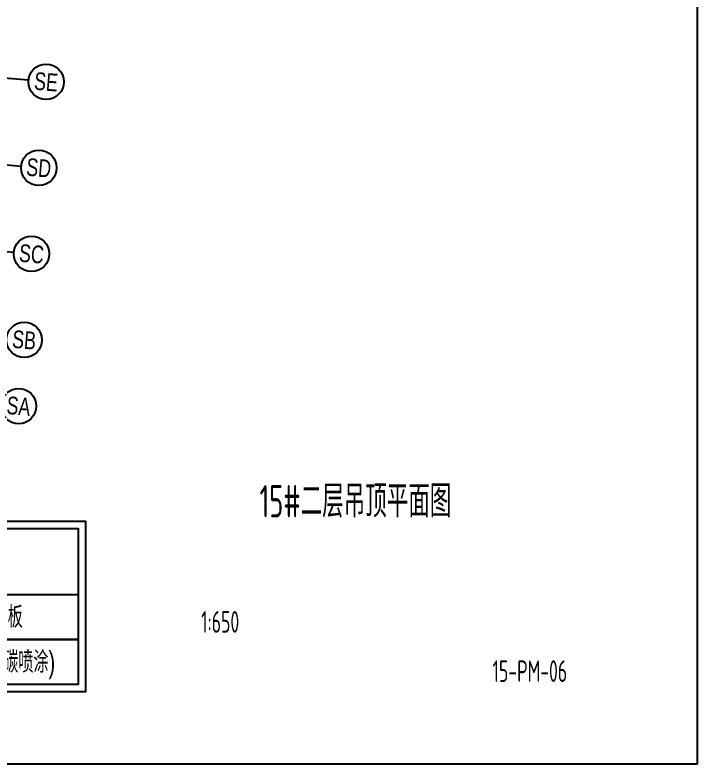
# Model space of a CAD drawing. Extents: x -668578 to 2331563, y -1202445 to 1620273.
# Drawn here: x 1710924 to 1772563, y -358 to 67310 of the extents above; entities that cross this region are included whole.
import ezdxf
from ezdxf.enums import TextEntityAlignment as Align

# ---------------------------------------------------------------- set-up
doc = ezdxf.new("R2010")
doc.units = 0
doc.layers.get('0').update_dxf_attribs({"color": 8})
doc.layers.get('Defpoints').update_dxf_attribs({"color": 8})
for name, color, linetype in [('#填充层', 8, 'Continuous'), ('#文字', 8, 'Continuous'), ('#标注', 8, 'Continuous'), ('C-SHET-SHBD', 8, 'Continuous'), ('dim', 8, 'Continuous')]:
    doc.layers.add(name, color=color, linetype=linetype)
doc.styles.add('#文字', font='jrs.shx', dxfattribs={"width": 0.7, "bigfont": 'hztxt.shx'})
doc.styles.add('JHZX', font='jrs.shx', dxfattribs={"width": 0.6, "bigfont": 'jhz.shx'})
doc.styles.add('XD2008', font='xd-hzs.shx', dxfattribs={"width": 0.7, "bigfont": 'xd-hztxt.shx'})

# ---------------------------------------------------------------- blocks, each defined once
blk = doc.blocks.new('*U2976')
at = {"linetype": 'ByBlock'}
blk.add_line((20, 0), (0, 0), dxfattribs=at)
blk.add_circle((24, 0), 4, dxfattribs=at)
at = {"color": 253, "linetype": 'ByBlock', "style": 'JHZX', "width": 0.75}
blk.add_attdef('AXES', text='', height=4, dxfattribs=at).set_placement((24, 0), align=Align.MIDDLE_CENTER)
blk = doc.blocks.new('DSGDFG')
at = {"layer": '#标注', "xscale": 400, "yscale": 400, "rotation": 355.140584184863}
for p, values in [((182726.1, -61823.4), {'AXES': 'SE'}), ((182065.4, -69595.4), {'AXES': 'SD'}), ((181404.7, -77367.3), {'AXES': 'SC'}), ((180743.9, -85139.3), {'AXES': 'SB'}), ((180235.6, -91117.7), {'AXES': 'SA'})]:
    blk.add_blockref('*U2976', p, dxfattribs=at).add_auto_attribs(values)
blk = doc.blocks.new('A3文本框')
at = {"layer": 'Defpoints', "ltscale": 500}
blk.add_lwpolyline([(10, -10), (-420, -10), (-420, 297), (10, 297)], close=True, dxfattribs=at)
at = {"layer": 'C-SHET-SHBD', "style": 'XD2008', "width": 0.7}
for tag, height, p in [('子项名称', 4.5, (-37.49, 35.41)), ('图名', 4.5, (-37.49, 24.27)), ('比例', 3, (-56.3, 8.25)), ('MQJD-01', 3, (-13.24, 2.27))]:
    blk.add_attdef(tag, text='', height=height, dxfattribs=at).set_placement(p, align=Align.CENTER)
blk = doc.blocks.new('A$C6289ba5d')
at = {"layer": '#填充层', "ltscale": 5}
h = blk.add_hatch(dxfattribs=at)
h.set_pattern_fill('DOTS', color=256, scale=650)
h.set_pattern_definition([(0, (-224599.7, 1474296.4), (515.9375, 1031.875), [0, -1031.875])])
h.paths.add_polyline_path([(-32653, 8802), (-24528, 8802), (-24528, 4740), (-32653, 4740)])
h = blk.add_hatch(dxfattribs=at)
h.set_pattern_fill('ANTOTI', color=256, scale=650)
h.set_pattern_definition([(45, (-224599.7, 1474296.4), (-729.6458, 729.6458), []), (135, (-224599.7, 1474296.4), (-729.6458, -729.6458), [])])
h.paths.add_polyline_path([(-32653, 4740), (-24528, 4740), (-24528, 677), (-32653, 677)])
at = {"layer": '#标注'}
for points in [[(-32653, 8802), (-24528, 8802), (-24528, 4740), (-32653, 4740)], [(-24528, 8802), (-677, 8802), (-677, 4740), (-24528, 4740)], [(-32653, 4740), (-24528, 4740), (-24528, 677), (-32653, 677)], [(-24528, 4740), (-677, 4740), (-677, 677), (-24528, 677)]]:
    blk.add_lwpolyline(points, close=True, dxfattribs=at)
at = {"color": 5}
for points in [[(-33330, 15446), (0, 15446), (0, 0), (-33330, 0)], [(-32653, 14769), (-24528, 14769), (-24528, 8802), (-32653, 8802)]]:
    blk.add_lwpolyline(points, close=True, dxfattribs=at)
at = {"color": 8}
blk.add_lwpolyline([(-32653, 14769), (-677, 14769), (-677, 677), (-32653, 677)], close=True, dxfattribs=at)
at = {"layer": '#文字', "style": '#文字', "width": 0.7}
blk.add_text('图例：', height=2708.3, dxfattribs=at).set_placement((-28650, 11384), align=Align.MIDDLE)
for s, p in [('AL-01:20mm厚蜂窝铝板', (-22958, 6771)), ('AL-05:3mm铝单板(氟碳喷涂)', (-22958, 2708))]:
    blk.add_text(s, height=1950, dxfattribs=at).set_placement(p, align=Align.MIDDLE_LEFT)

msp = doc.modelspace()

# ---------------------------------------------------------------- block references
at = {"layer": '#标注'}
msp.add_blockref('DSGDFG', (1521448.9, 123910), dxfattribs=at)
at = {"layer": 'dim', "color": 0}
ref = msp.add_blockref('A3文本框', (1766062.7, 6142.5), dxfattribs=dict(at, xscale=650, yscale=650, zscale=650))
ref.add_attrib('图名', '15#二层吊顶平面图', dxfattribs={"layer": 'C-SHET-SHBD', "height": 2925, "style": 'XD2008', "width": 0.7}).set_placement((1741694.6, 21917.5), align=Align.CENTER)
ref.add_attrib('MQJD-01', '15-PM-06', dxfattribs={"layer": 'C-SHET-SHBD', "height": 1950, "style": 'XD2008', "width": 0.7}).set_placement((1757453.6, 7057.4), align=Align.CENTER)
ref.add_attrib('比例', '1:650', dxfattribs={"layer": 'C-SHET-SHBD', "height": 1950, "style": 'XD2008', "width": 0.7}).set_placement((1729467.6, 11508), align=Align.CENTER)
at = {"layer": 'dim', "ltscale": 300}
msp.add_blockref('A$C6289ba5d', (1717312.7, 6149.7), dxfattribs=at)

doc.saveas('drawing.dxf')
